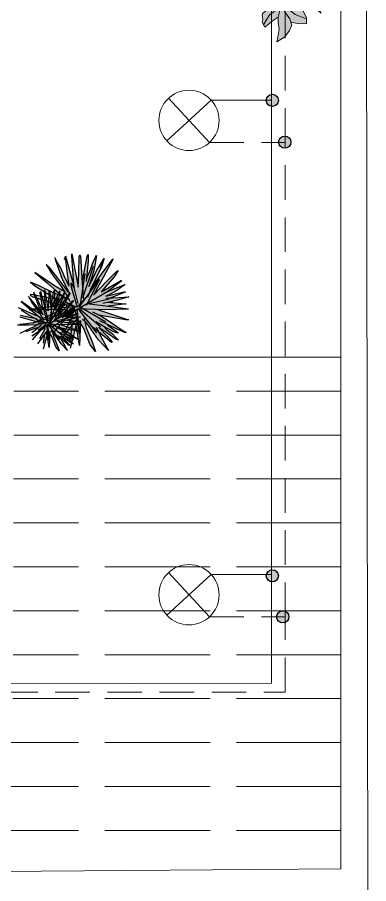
# Model space of a CAD drawing. Header units: millimetres. Extents: x -91.7 to -12.1, y -5.4 to 78.9.
# Drawn here: x -67.999 to -65.998, y 3.947 to 8.878 of the extents above; entities that cross this region are included whole.
import ezdxf

# ---------------------------------------------------------------- set-up
doc = ezdxf.new("R2010")
doc.units = ezdxf.units.MM
doc.linetypes.add('CONTINUA', pattern=[0])
doc.linetypes.add('STYLE_02', pattern=[0.295276, 0.19685, -0.098425])
doc.layers.get('0').update_dxf_attribs({"lineweight": 15})
for name, color, linetype in [('CabangF', 1, 'CONTINUA'), ('CabangN', 5, 'CONTINUA'), ('HATCHING', 7, 'Continuous'), ('Tanaman', 112, 'CONTINUA')]:
    doc.layers.add(name, color=color, linetype=linetype)
for name, color, linetype, lineweight in [('Denah', 7, 'Continuous', 13), ('Fasa', 1, 'Continuous', 9), ('Lampu', 40, 'Continuous', 13), ('netral', 5, 'STYLE_02', 9)]:
    doc.layers.add(name, color=color, linetype=linetype, lineweight=lineweight)

# ---------------------------------------------------------------- blocks, each defined once
blk = doc.blocks.new('LAMPU RUMAH')
at = {"layer": 'Lampu'}
for p, q in [((0.0528, 0.0484), (-0.0528, -0.0484)), ((0.0484, -0.0528), (-0.0484, 0.0528))]:
    blk.add_line(p, q, dxfattribs=at)
blk.add_circle((0, 0), 0.0716, dxfattribs=at)
blk = doc.blocks.new('*U45')
at = {"layer": 'Lampu', "xscale": 2.395947296300988, "yscale": 2.395947296300988, "zscale": 2.395947296300988}
blk.add_blockref('LAMPU RUMAH', (0, 0), dxfattribs=at)
blk = doc.blocks.new('*U46')
at = {"layer": 'Lampu', "color": 0, "linetype": 'ByBlock', "lineweight": -2, "transparency": 16777216}
for p in [(0, 2.7), (0, 0)]:
    blk.add_blockref('*U45', p, dxfattribs=at)
blk = doc.blocks.new('*U95')
at = {"layer": 'Fasa'}
blk.add_line((-0.1719, 0), (0.1719, 0), dxfattribs=at)
blk = doc.blocks.new('*U96')
at = {"layer": 'Fasa', "color": 0, "linetype": 'ByBlock', "lineweight": -2, "transparency": 16777216}
for p in [(0, 2.7), (0, 0)]:
    blk.add_blockref('*U95', p, dxfattribs=at)
blk = doc.blocks.new('*U112')
at = {"layer": 'netral'}
blk.add_line((-0.21635, 0), (0.21635, 0), dxfattribs=at)
blk = doc.blocks.new('*U113')
at = {"layer": 'netral', "color": 0, "linetype": 'ByBlock', "lineweight": -2, "transparency": 16777216}
for p in [(0, 2.7), (0, 0)]:
    blk.add_blockref('*U112', p, dxfattribs=at)
blk = doc.blocks.new('CABANG NETRAL')
at = {"layer": 'HATCHING'}
h = blk.add_hatch(dxfattribs=at)
h.set_pattern_fill('ANGLE', color=5)
h.set_pattern_definition([(0, (9.248, -7.627), (0, 6.985), [5.08, -1.905]), (90, (9.248, -7.627), (-6.985, 4e-16), [5.08, -1.905])])
h.paths.add_polyline_path([(-0.0121, 0), (0.0121, 0, 1)])
h.paths.add_polyline_path([(0, 0), (-0.0121, 0, 0.414214), (0, -0.0121)])
h.paths.add_polyline_path([(0.0121, 0), (0, 0), (0, -0.0121, 0.414214)])
h = blk.add_hatch(color=5, dxfattribs=at)
h.dxf.hatch_style = 1
h.paths.add_polyline_path([(-0.0121, 0, 1), (0.0121, 0, 1)])
at = {"layer": 'CabangN'}
blk.add_circle((0, 0), 0.0121, dxfattribs=at)
blk = doc.blocks.new('CABANG FASA')
at = {"layer": 'HATCHING'}
h = blk.add_hatch(color=1, dxfattribs=at)
h.dxf.hatch_style = 1
h.paths.add_polyline_path([(0.0121, 0, 1), (-0.0121, 0, 1)])
at = {"layer": 'CabangF'}
blk.add_circle((0, 0), 0.0121, dxfattribs=at)
blk = doc.blocks.new('A$C545C060E')
h = blk.add_hatch(color=86)
h.set_gradient(color1=(31, 127, 0), color2=(45, 179, 0), one_color=1, tint=0.35, name='INVSPHERICAL')
h.paths.add_polyline_path([(0.529, 2.393), (0.645, 2.304), (1.889, 1.967), (0.489, 1.77), (1.843, 1.787), (1.618, 1.643), (0.635, 1.178), (1.063, 1.326), (1.966, 1.643), (1.461, 1.231), (1.869, 1.417), (2.379, 1.664), (2.177, 1.5), (1.446, 1.03), (1.981, 1.358), (1.481, 0.744), (2.376, 1.553), (1.986, 0.848), (2.48, 1.336), (1.85, 0.496), (2.266, 0.842), (2.223, 0.533), (2.243, 0.142), (2.487, 1.093), (2.615, 0.257), (2.655, 1.214), (3.074, 0.284), (3.303, 0), (2.908, 1.003), (2.846, 1.271), (2.929, 1.199), (3.853, 0.038), (3.428, 0.832), (3.973, 0.376), (4.009, 0.393), (3.432, 1.008), (3.923, 0.676), (4.175, 0.507), (4.274, 0.474), (4.155, 0.583), (4.009, 0.757), (3.765, 0.932), (3.662, 1.051), (4.067, 0.828), (4.243, 0.779), (4.238, 0.801), (3.802, 1.133), (4.534, 0.795), (4.591, 0.795), (4.42, 0.899), (4.103, 1.12), (3.786, 1.34), (3.464, 1.533), (3.968, 1.441), (4.415, 1.362), (4.571, 1.335), (4.695, 1.33), (3.997, 1.572), (3.423, 1.771), (4.695, 1.782), (3.833, 1.912), (4.591, 2.011), (3.836, 2.079), (4.706, 2.305), (3.951, 2.263), (4.55, 2.506), (4.555, 2.528), (4.493, 2.517), (3.734, 2.332), (4.197, 2.577), (4.56, 2.833), (3.786, 2.523), (4.363, 2.959), (4.394, 2.997), (4.363, 2.997), (3.558, 2.528), (3.549, 2.536), (4.087, 3.155), (4.254, 3.422), (4.191, 3.389), (3.209, 2.381), (4.046, 3.912), (3.999, 3.874), (3.09, 2.626), (3.547, 3.58), (3.666, 3.934), (3.35, 3.438), (3.017, 2.752), (3.225, 3.411), (3.345, 4.064), (3.243, 3.868), (3.184, 3.754), (2.919, 3.073), (2.986, 3.83), (2.991, 4.097), (2.96, 4.075), (2.742, 2.981), (2.732, 2.92), (2.659, 4.026), (2.633, 4.092), (2.612, 4.005), (2.56, 2.719), (2.3, 4.135), (2.382, 2.743), (2.025, 4.026), (2.02, 3.934), (1.968, 3.917), (2.046, 3.874), (2.185, 2.776), (1.976, 3.197), (1.829, 3.524), (1.673, 3.773), (1.577, 3.963), (1.613, 3.821), (1.751, 3.44), (1.89, 3.059), (2.192, 2.446), (1.345, 3.551), (1.215, 3.683), (1.481, 3.234), (2.006, 2.515), (1.567, 2.769), (0.983, 3.176), (0.731, 3.334), (1.255, 2.901), (1.969, 2.294), (0.912, 2.769), (0.549, 2.927), (1.687, 2.199), (0.675, 2.399), (0.554, 2.409)])
h = blk.add_hatch(color=86)
h.set_gradient(color1=(31, 127, 0), color2=(55, 219, 0), one_color=1, tint=0.43, name='SPHERICAL')
h.paths.add_polyline_path([(3.023, 2.188), (3.114, 2.362), (3.471, 3.049), (3.33, 2.866), (2.618, 1.891), (2.679, 1.855), (2.94, 2.013)])
h = blk.add_hatch(color=86)
h.set_gradient(color1=(31, 127, 0), color2=(45, 179, 0), one_color=1, tint=0.35, name='INVSPHERICAL')
h.paths.add_polyline_path([(0.025, 1.517), (0.098, 1.461), (0.877, 1.25), (0, 1.126), (0.848, 1.137), (0.707, 1.047), (0.092, 0.756), (0.36, 0.848), (0.925, 1.047), (0.609, 0.789), (0.865, 0.905), (1.184, 1.06), (1.058, 0.958), (0.6, 0.663), (0.935, 0.868), (0.622, 0.484), (1.182, 0.99), (0.938, 0.549), (1.247, 0.855), (0.853, 0.328), (1.113, 0.545), (1.086, 0.352), (1.099, 0.106), (1.252, 0.703), (1.332, 0.179), (1.357, 0.779), (1.62, 0.195), (1.763, 0.018), (1.515, 0.646), (1.477, 0.814), (1.529, 0.769), (2.108, 0.042), (1.841, 0.539), (2.183, 0.253), (2.206, 0.264), (1.844, 0.649), (2.152, 0.441), (2.31, 0.335), (2.371, 0.315), (2.297, 0.383), (2.206, 0.492), (2.053, 0.602), (1.988, 0.676), (2.242, 0.537), (2.352, 0.506), (2.349, 0.52), (2.076, 0.728), (2.534, 0.516), (2.57, 0.516), (2.463, 0.581), (2.264, 0.719), (2.066, 0.857), (1.864, 0.978), (2.18, 0.921), (2.46, 0.871), (2.557, 0.854), (2.636, 0.851), (2.198, 1.003), (1.839, 1.127), (2.636, 1.134), (2.095, 1.216), (2.57, 1.277), (2.097, 1.32), (2.642, 1.462), (2.169, 1.435), (2.544, 1.588), (2.548, 1.602), (2.509, 1.595), (2.033, 1.479), (2.323, 1.632), (2.551, 1.793), (2.066, 1.598), (2.427, 1.871), (2.447, 1.895), (2.427, 1.895), (1.923, 1.602), (1.917, 1.606), (2.255, 1.994), (2.359, 2.161), (2.32, 2.141), (1.704, 1.509), (2.229, 2.469), (2.199, 2.445), (1.63, 1.663), (1.916, 2.26), (1.991, 2.482), (1.792, 2.172), (1.584, 1.741), (1.714, 2.155), (1.789, 2.564), (1.726, 2.441), (1.688, 2.369), (1.522, 1.943), (1.565, 2.417), (1.568, 2.584), (1.548, 2.571), (1.412, 1.885), (1.405, 1.847), (1.36, 2.54), (1.343, 2.581), (1.33, 2.526), (1.298, 1.721), (1.135, 2.608), (1.186, 1.736), (0.962, 2.54), (0.959, 2.482), (0.927, 2.472), (0.976, 2.445), (1.063, 1.757), (0.932, 2.02), (0.84, 2.226), (0.742, 2.381), (0.682, 2.501), (0.704, 2.411), (0.791, 2.173), (0.878, 1.934), (1.067, 1.55), (0.537, 2.242), (0.455, 2.325), (0.622, 2.044), (0.951, 1.593), (0.676, 1.752), (0.31, 2.007), (0.152, 2.107), (0.48, 1.835), (0.927, 1.455), (0.265, 1.752), (0.038, 1.851), (0.751, 1.395), (0.117, 1.52), (0.041, 1.527)])
h = blk.add_hatch(color=86)
h.set_gradient(color1=(31, 127, 0), color2=(55, 219, 0), one_color=1, tint=0.43, name='SPHERICAL')
h.paths.add_polyline_path([(1.334, 1.202), (1.372, 1.18), (1.536, 1.279), (1.588, 1.388), (1.645, 1.497), (1.868, 1.928), (1.78, 1.813)])
at = {"color": 96, "linetype": 'Continuous'}
for p, q in [((2.295, 4.037, -52.769), (2.3, 4.135, -52.769)), ((2.389, 2.643, -52.769), (2.295, 4.037, -52.769)), ((2.3, 4.135, -52.769), (2.534, 2.893, -52.769)), ((2.612, 4.005, -52.769), (2.633, 4.092, -52.769)), ((2.633, 4.092, -52.769), (2.659, 4.026, -52.769)), ((2.945, 4.01, -52.769), (2.96, 4.075, -52.769)), ((2.96, 4.075, -52.769), (2.991, 4.097, -52.769)), ((2.991, 4.097, -52.769), (2.986, 3.83, -52.769)), ((3.345, 4.064, -52.769), (3.225, 3.411, -52.769)), ((3.303, 3.983, -52.769), (3.345, 4.064, -52.769)), ((1.215, 3.683, -52.769), (1.481, 3.234, -52.769)), ((1.345, 3.551, -52.769), (1.215, 3.683, -52.769)), ((1.577, 3.963, -52.769), (1.613, 3.821, -52.769)), ((1.673, 3.773, -52.769), (1.577, 3.963, -52.769)), ((1.613, 3.821, -52.769), (1.89, 3.059, -52.769)), ((1.829, 3.524, -52.769), (1.673, 3.773, -52.769)), ((1.968, 3.917, -52.769), (2.02, 3.934, -52.769)), ((2.046, 3.874, -52.769), (1.968, 3.917, -52.769)), ((2.02, 3.934, -52.769), (2.025, 4.026, -52.769)), ((2.025, 4.026, -52.769), (2.389, 2.719, -52.769)), ((2.103, 3.378, -52.769), (2.046, 3.874, -52.769)), ((2.591, 3.329, -52.769), (2.612, 4.005, -52.769)), ((2.659, 4.026, -52.769), (2.732, 2.92, -52.769)), ((2.742, 2.981, -52.769), (2.945, 4.01, -52.769)), ((2.986, 3.83, -52.769), (2.908, 2.964, -52.769)), ((3.095, 3.498, -52.769), (3.184, 3.754, -52.769)), ((3.184, 3.754, -52.769), (3.303, 3.983, -52.769)), ((3.428, 3.553, -52.769), (3.666, 3.934, -52.769)), ((3.508, 3.479, -52.769), (3.625, 3.884, -52.769)), ((3.666, 3.934, -52.769), (3.547, 3.58, -52.769)), ((3.558, 3.269, -52.769), (3.999, 3.874, -52.769)), ((4.046, 3.912, -52.769), (3.635, 3.155, -52.769)), ((3.999, 3.874, -52.769), (4.046, 3.912, -52.769)), ((0.731, 3.334, -52.769), (1.255, 2.901, -52.769)), ((0.983, 3.176, -52.769), (0.731, 3.334, -52.769)), ((1.602, 3.229, -52.769), (1.345, 3.551, -52.769)), ((1.976, 3.197, -52.769), (1.829, 3.524, -52.769)), ((2.186, 2.773, -52.769), (2.103, 3.378, -52.769)), ((2.56, 2.719, -52.769), (2.591, 3.329, -52.769)), ((3.198, 3.588, -52.769), (2.75, 2.248, -52.769)), ((2.919, 3.073, -52.769), (3.095, 3.498, -52.769)), ((3.225, 3.411, -52.769), (3.017, 2.752, -52.769)), ((3.017, 2.752, -52.769), (3.298, 3.329, -52.769)), ((3.547, 3.58, -52.769), (3.085, 2.626, -52.769)), ((3.298, 3.329, -52.769), (3.35, 3.438, -52.769)), ((3.35, 3.438, -52.769), (3.428, 3.553, -52.769)), ((3.771, 2.975, -52.769), (4.191, 3.389, -52.769)), ((4.254, 3.422, -52.769), (4.087, 3.155, -52.769)), ((4.191, 3.389, -52.769), (4.254, 3.422, -52.769)), ((1.567, 2.769, -52.769), (0.983, 3.176, -52.769)), ((1.481, 3.234, -52.769), (1.819, 2.785, -52.769)), ((2.157, 2.505, -52.769), (1.602, 3.229, -52.769)), ((1.89, 3.059, -52.769), (2.192, 2.446, -52.769)), ((2.102, 2.927, -52.769), (1.976, 3.197, -52.769)), ((2.849, 3.284, -52.769), (2.65, 1.996, -52.769)), ((3.09, 2.626, -52.769), (3.558, 3.269, -52.769)), ((3.471, 3.049, -52.769), (3.114, 2.362, -52.769)), ((3.635, 3.155, -52.769), (3.209, 2.381, -52.769)), ((3.209, 2.381, -52.769), (3.771, 2.975, -52.769)), ((3.33, 2.866, -52.769), (3.471, 3.049, -52.769)), ((4.087, 3.155, -52.769), (3.542, 2.528, -52.769)), ((3.558, 2.528, -52.769), (4.327, 2.975, -52.769)), ((4.363, 2.959, -52.769), (3.786, 2.523, -52.769)), ((4.327, 2.975, -52.769), (4.363, 2.997, -52.769)), ((4.394, 2.997, -52.769), (4.363, 2.959, -52.769)), ((4.363, 2.997, -52.769), (4.394, 2.997, -52.769)), ((0.549, 2.927, -52.769), (0.72, 2.785, -52.769)), ((0.912, 2.769, -52.769), (0.549, 2.927, -52.769)), ((0.72, 2.785, -52.769), (1.27, 2.43, -52.769)), ((1.522, 2.483, -52.769), (0.912, 2.769, -52.769)), ((1.132, 2.547), (1.135, 2.608)), ((1.135, 2.608), (1.281, 1.83)), ((1.255, 2.901, -52.769), (1.653, 2.552, -52.769)), ((1.33, 2.526), (1.343, 2.581)), ((1.343, 2.581), (1.36, 2.54)), ((1.539, 2.53), (1.548, 2.571)), ((1.548, 2.571), (1.568, 2.584)), ((1.568, 2.584), (1.565, 2.417)), ((2.006, 2.515, -52.769), (1.567, 2.769, -52.769)), ((1.819, 2.785, -52.769), (2.016, 2.494, -52.769)), ((2.192, 2.764, -52.769), (2.102, 2.927, -52.769)), ((2.269, 2.899, -52.769), (2.394, 2.654, -52.769)), ((2.279, 2.724, -52.769), (2.269, 2.899, -52.769)), ((2.539, 1.864, -52.769), (2.279, 2.724, -52.769)), ((2.394, 2.654, -52.769), (2.55, 2.027, -52.769)), ((2.534, 2.893, -52.769), (2.56, 2.719, -52.769)), ((2.6, 1.866, -52.769), (3.33, 2.866, -52.769)), ((2.732, 2.92, -52.769), (2.783, 2.212, -52.769)), ((3.085, 2.626, -52.769), (2.955, 2.288, -52.769)), ((3.797, 2.528, -52.769), (4.191, 2.692, -52.769)), ((4.197, 2.577, -52.769), (3.848, 2.381, -52.769)), ((4.191, 2.692, -52.769), (4.514, 2.822, -52.769)), ((4.56, 2.833, -52.769), (4.197, 2.577, -52.769)), ((4.514, 2.822, -52.769), (4.56, 2.833, -52.769)), ((0.455, 2.325), (0.622, 2.044)), ((0.537, 2.242), (0.455, 2.325)), ((0.554, 2.409, -52.769), (0.529, 2.393, -52.769)), ((0.529, 2.393, -52.769), (0.539, 2.367, -52.769)), ((0.698, 2.04), (0.537, 2.242)), ((0.539, 2.367, -52.769), (0.645, 2.304, -52.769)), ((0.675, 2.399, -52.769), (0.554, 2.409, -52.769)), ((0.645, 2.304, -52.769), (1.734, 1.992, -52.769)), ((1.32, 2.272, -52.769), (0.675, 2.399, -52.769)), ((0.682, 2.501), (0.704, 2.411)), ((0.742, 2.381), (0.682, 2.501)), ((0.704, 2.411), (0.878, 1.934)), ((0.84, 2.226), (0.742, 2.381)), ((0.932, 2.02), (0.84, 2.226)), ((0.927, 2.472), (0.959, 2.482)), ((0.976, 2.445), (0.927, 2.472)), ((0.959, 2.482), (0.962, 2.54)), ((0.962, 2.54), (1.19, 1.721)), ((1.011, 2.134), (0.976, 2.445)), ((1.19, 1.673), (1.132, 2.547)), ((1.27, 2.43, -52.769), (1.764, 2.156, -52.769)), ((1.317, 2.103), (1.33, 2.526)), ((1.769, 2.182, -52.769), (1.32, 2.272, -52.769)), ((1.36, 2.54), (1.405, 1.847)), ((1.412, 1.885), (1.539, 2.53)), ((1.697, 2.266), (1.416, 1.426)), ((1.565, 2.417), (1.516, 1.875)), ((2.046, 2.261, -52.769), (1.522, 2.483, -52.769)), ((1.522, 1.943), (1.633, 2.209)), ((1.916, 2.26), (1.627, 1.663)), ((1.633, 2.209), (1.688, 2.369)), ((1.653, 2.552, -52.769), (2.087, 2.198, -52.769)), ((1.688, 2.369), (1.763, 2.513)), ((1.789, 2.564), (1.714, 2.155)), ((1.763, 2.513), (1.789, 2.564)), ((1.792, 2.172), (1.841, 2.243)), ((1.841, 2.243), (1.991, 2.482)), ((1.891, 2.197), (1.965, 2.451)), ((1.991, 2.482), (1.916, 2.26)), ((1.923, 2.066), (2.199, 2.445)), ((2.229, 2.469), (1.971, 1.994)), ((2.016, 2.494, -52.769), (2.208, 2.129, -52.769)), ((2.199, 2.445), (2.229, 2.469)), ((2.565, 1.907, -52.769), (2.84, 2.229, -52.769)), ((2.84, 2.229, -52.769), (2.606, 1.885, -52.769)), ((3.786, 2.523, -52.769), (2.674, 1.853, -52.769)), ((3.878, 2.205, -52.769), (2.857, 1.97, -52.769)), ((3.114, 2.362, -52.769), (3.023, 2.188, -52.769)), ((3.734, 2.332, -52.769), (4.493, 2.517, -52.769)), ((3.848, 2.381, -52.769), (3.734, 2.332, -52.769)), ((3.734, 2.25, -52.769), (4.301, 2.283, -52.769)), ((4.55, 2.506, -52.769), (3.854, 2.223, -52.769)), ((3.949, 2.282, -52.769), (4.001, 2.285, -52.769)), ((4.001, 2.285, -52.769), (4.042, 2.282, -52.769)), ((4.706, 2.305, -52.769), (4.228, 2.169, -52.769)), ((4.301, 2.283, -52.769), (4.706, 2.305, -52.769)), ((4.493, 2.517, -52.769), (4.555, 2.528, -52.769)), ((4.555, 2.528, -52.769), (4.55, 2.506, -52.769)), ((0.265, 1.752), (0.038, 1.851)), ((0.152, 2.107), (0.48, 1.835)), ((0.31, 2.007), (0.152, 2.107)), ((0.676, 1.752), (0.31, 2.007)), ((0.48, 1.835), (0.729, 1.617)), ((0.622, 2.044), (0.834, 1.762)), ((1.068, 1.844, -52.769), (0.64, 1.791, -52.769)), ((1.045, 1.587), (0.698, 2.04)), ((0.878, 1.934), (1.067, 1.55)), ((1.011, 1.851), (0.932, 2.02)), ((1.063, 1.755), (1.011, 2.134)), ((1.067, 1.749), (1.011, 1.851)), ((1.981, 1.981, -52.769), (1.068, 1.844, -52.769)), ((1.115, 1.834), (1.194, 1.68)), ((1.122, 1.724), (1.115, 1.834)), ((1.298, 1.721), (1.317, 2.103)), ((1.479, 2.075), (1.354, 1.268)), ((1.405, 1.847), (1.438, 1.404)), ((1.714, 2.155), (1.584, 1.741)), ((1.584, 1.741), (1.76, 2.103)), ((1.63, 1.663), (1.923, 2.066)), ((1.868, 1.928), (1.645, 1.497)), ((1.971, 1.994), (1.704, 1.509)), ((1.704, 1.509), (2.056, 1.881)), ((1.734, 1.992, -52.769), (2.006, 1.949, -52.769)), ((1.76, 2.103), (1.792, 2.172)), ((1.764, 2.156, -52.769), (2.182, 1.902, -52.769)), ((1.78, 1.813), (1.868, 1.928)), ((1.87, 1.874, -52.769), (2.276, 1.84, -52.769)), ((2.255, 1.994), (1.913, 1.602)), ((1.923, 1.602), (2.404, 1.881)), ((2.009, 2.092, -52.769), (2.476, 1.885, -52.769)), ((2.425, 1.814, -52.769), (2.009, 2.092, -52.769)), ((2.056, 1.881), (2.32, 2.141)), ((2.427, 1.871), (2.066, 1.598)), ((2.359, 2.161), (2.255, 1.994)), ((2.32, 2.141), (2.359, 2.161)), ((2.404, 1.881), (2.427, 1.895)), ((2.447, 1.895), (2.427, 1.871)), ((2.427, 1.895), (2.447, 1.895)), ((3.737, 1.239, -52.769), (2.617, 1.892, -52.769)), ((3.023, 2.188, -52.769), (2.907, 1.944, -52.769)), ((3.516, 1.945, -52.769), (3.028, 2.005, -52.769)), ((4.701, 1.782, -52.769), (3.516, 1.945, -52.769)), ((4.228, 2.169, -52.769), (3.61, 2.027, -52.769)), ((3.807, 2.082, -52.769), (4.264, 2.038, -52.769)), ((4.591, 2.011, -52.769), (3.833, 1.912, -52.769)), ((3.886, 2.102, -52.769), (3.98, 2.099, -52.769)), ((3.98, 2.099, -52.769), (4.025, 2.091, -52.769)), ((4.264, 2.038, -52.769), (4.534, 2.016, -52.769)), ((4.534, 2.016, -52.769), (4.591, 2.011, -52.769)), ((0.521, 1.441), (0.117, 1.52)), ((0.145, 1.762), (0.49, 1.54)), ((0.647, 1.573), (0.265, 1.752)), ((0.64, 1.791, -52.769), (0.489, 1.77, -52.769)), ((0.489, 1.77, -52.769), (1.275, 1.775, -52.769)), ((0.49, 1.54), (0.799, 1.368)), ((0.976, 1.434), (0.647, 1.573)), ((0.951, 1.593), (0.676, 1.752)), ((0.729, 1.617), (1.001, 1.395)), ((0.834, 1.762), (0.957, 1.58)), ((0.957, 1.58), (1.077, 1.352)), ((1.345, 1.521, -52.769), (1.048, 1.379, -52.769)), ((1.063, 1.326, -52.769), (1.608, 1.516, -52.769)), ((1.285, 1.185), (1.122, 1.724)), ((1.194, 1.68), (1.291, 1.288)), ((1.275, 1.775, -52.769), (2.051, 1.791, -52.769)), ((1.281, 1.83), (1.298, 1.721)), ((1.323, 1.186), (1.78, 1.813)), ((1.618, 1.643, -52.769), (1.345, 1.521, -52.769)), ((2.066, 1.598), (1.369, 1.178)), ((1.446, 1.03, -52.769), (2.177, 1.5, -52.769)), ((1.966, 1.643, -52.769), (1.461, 1.231, -52.769)), ((1.627, 1.663), (1.545, 1.451)), ((1.645, 1.497), (1.588, 1.388)), ((1.608, 1.516, -52.769), (1.966, 1.643, -52.769)), ((1.678, 1.675, -52.769), (1.618, 1.643, -52.769)), ((1.865, 1.801, -52.769), (1.678, 1.675, -52.769)), ((1.869, 1.417, -52.769), (2.425, 1.814, -52.769)), ((2.456, 1.716, -52.769), (1.869, 1.417, -52.769)), ((1.966, 1.643, -52.769), (2.107, 1.77, -52.769)), ((1.986, 0.848, -52.769), (2.376, 1.553, -52.769)), ((2.033, 1.479), (2.509, 1.595)), ((2.105, 1.509), (2.033, 1.479)), ((2.072, 1.602), (2.32, 1.704)), ((2.323, 1.632), (2.105, 1.509)), ((2.544, 1.588), (2.108, 1.41)), ((2.177, 1.5, -52.769), (2.379, 1.664, -52.769)), ((2.32, 1.704), (2.522, 1.786)), ((2.551, 1.793), (2.323, 1.632)), ((2.617, 0.725, -52.769), (2.456, 1.716, -52.769)), ((2.509, 1.595), (2.548, 1.602)), ((2.513, 1.809, -52.769), (2.617, 0.725, -52.769)), ((2.522, 1.786), (2.551, 1.793)), ((2.548, 1.602), (2.544, 1.588)), ((2.913, 1.793, -52.769), (2.555, 1.798, -52.769)), ((3.347, 0.787, -52.769), (2.559, 1.822, -52.769)), ((3.504, 1.039, -52.769), (2.584, 1.831, -52.769)), ((3.672, 1.76, -52.769), (2.913, 1.793, -52.769)), ((3.443, 1.537, -52.769), (3.178, 1.657, -52.769)), ((3.422, 1.766, -52.769), (4.571, 1.379, -52.769)), ((3.677, 1.493, -52.769), (3.443, 1.537, -52.769)), ((3.448, 1.542, -52.769), (3.786, 1.34, -52.769)), ((4.695, 1.782, -52.769), (3.672, 1.76, -52.769)), ((4.259, 1.39, -52.769), (3.677, 1.493, -52.769)), ((0, 1.126), (0.493, 1.13)), ((0.363, 1.173), (0.095, 1.14)), ((0.098, 1.461), (0.78, 1.265)), ((0.935, 1.259), (0.363, 1.173)), ((0.493, 1.13), (0.979, 1.14)), ((0.802, 1.385), (0.521, 1.441)), ((1.048, 1.379, -52.769), (0.635, 1.178, -52.769)), ((0.862, 1.146), (0.745, 1.067)), ((0.78, 1.265), (0.951, 1.239)), ((0.799, 1.368), (1.061, 1.209)), ((0.865, 0.905), (1.213, 1.154)), ((0.866, 1.192), (1.12, 1.17)), ((0.925, 1.047), (1.014, 1.126)), ((0.952, 1.328), (1.245, 1.199)), ((1.213, 1.154), (0.952, 1.328)), ((1.268, 1.151), (1.333, 0.472)), ((1.519, 1.141), (1.294, 1.144)), ((1.791, 0.511), (1.297, 1.159)), ((1.301, 1.212), (1.473, 1.414)), ((1.889, 0.669), (1.312, 1.165)), ((1.473, 1.414), (1.327, 1.199)), ((2.035, 0.794), (1.333, 1.203)), ((1.981, 1.358, -52.769), (1.481, 0.744, -52.769)), ((2.123, 1.399), (1.484, 1.252)), ((1.588, 1.388), (1.515, 1.235)), ((1.994, 1.12), (1.519, 1.141)), ((1.897, 1.236), (1.591, 1.274)), ((1.838, 1.124), (2.557, 0.881)), ((1.85, 0.496, -52.769), (2.313, 1.109, -52.769)), ((2.639, 1.134), (1.897, 1.236)), ((2.343, 1.376), (1.955, 1.288)), ((2.636, 1.134), (1.994, 1.12)), ((2.033, 1.427), (2.388, 1.448)), ((2.079, 1.322), (2.365, 1.294)), ((2.57, 1.277), (2.095, 1.216)), ((2.128, 1.335), (2.187, 1.333)), ((2.168, 1.447), (2.2, 1.449)), ((2.187, 1.333), (2.215, 1.328)), ((2.2, 1.449), (2.226, 1.447)), ((2.308, 1.151, -52.769), (2.223, 0.533, -52.769)), ((2.313, 1.109, -52.769), (2.48, 1.336, -52.769)), ((2.642, 1.462), (2.343, 1.376)), ((2.365, 1.294), (2.534, 1.281)), ((2.388, 1.448), (2.642, 1.462)), ((2.617, 0.245, -52.769), (2.471, 1.199, -52.769)), ((2.485, 1.067, -52.769), (2.5, 1.22, -52.769)), ((2.534, 1.281), (2.57, 1.277)), ((2.799, 0.97, -52.769), (2.606, 1.297, -52.769)), ((2.658, 1.308, -52.769), (2.617, 0.245, -52.769)), ((2.929, 1.199, -52.769), (2.742, 1.362, -52.769)), ((2.819, 1.39, -52.769), (2.908, 1.003, -52.769)), ((3.427, 0.496, -52.769), (2.929, 1.199, -52.769)), ((3.62, 1.074, -52.769), (3.313, 1.248, -52.769)), ((3.802, 1.133, -52.769), (3.479, 1.292, -52.769)), ((3.786, 1.34, -52.769), (4.42, 0.899, -52.769)), ((4.243, 0.932, -52.769), (3.802, 1.133, -52.769)), ((3.802, 1.128, -52.769), (4.176, 0.856, -52.769)), ((4.571, 1.335, -52.769), (4.259, 1.39, -52.769)), ((4.571, 1.379, -52.769), (4.695, 1.33, -52.769)), ((4.695, 1.33, -52.769), (4.571, 1.335, -52.769)), ((0.351, 0.881), (0.092, 0.756)), ((0.537, 0.971), (0.351, 0.881)), ((0.36, 0.848), (0.701, 0.967)), ((0.707, 1.047), (0.537, 0.971)), ((0.6, 0.663), (1.058, 0.958)), ((0.925, 1.047), (0.609, 0.789)), ((0.935, 0.868), (0.622, 0.484)), ((0.701, 0.967), (0.925, 1.047)), ((0.745, 1.067), (0.707, 1.047)), ((1.232, 1.093), (0.865, 0.905)), ((0.938, 0.549), (1.182, 0.99)), ((1.058, 0.958), (1.184, 1.06)), ((1.14, 0.739), (1.086, 0.352)), ((1.143, 0.713), (1.247, 0.855)), ((1.333, 0.472), (1.232, 1.093)), ((1.333, 0.171), (1.242, 0.769)), ((1.251, 0.686), (1.26, 0.782)), ((1.447, 0.625), (1.327, 0.83)), ((1.359, 0.837), (1.333, 0.171)), ((1.529, 0.769), (1.411, 0.871)), ((1.46, 0.888), (1.515, 0.646)), ((1.841, 0.328), (1.529, 0.769)), ((1.851, 0.98), (1.685, 1.056)), ((1.962, 0.69), (1.77, 0.799)), ((1.997, 0.953), (1.851, 0.98)), ((1.854, 0.984), (2.066, 0.857)), ((2.076, 0.728), (1.874, 0.827)), ((2.362, 0.888), (1.997, 0.953)), ((2.066, 0.857), (2.463, 0.581)), ((2.243, 0.142, -52.769), (2.485, 1.067, -52.769)), ((2.557, 0.854), (2.362, 0.888)), ((2.557, 0.881), (2.636, 0.851)), ((2.636, 0.851), (2.557, 0.854)), ((3.074, 0.284, -52.769), (2.799, 0.97, -52.769)), ((2.908, 1.003, -52.769), (3.111, 0.512, -52.769)), ((3.973, 0.376, -52.769), (3.204, 1.019, -52.769)), ((3.324, 1.03, -52.769), (3.599, 0.507, -52.769)), ((3.687, 0.839, -52.769), (3.432, 1.008, -52.769)), ((3.432, 1.008, -52.769), (3.786, 0.643, -52.769)), ((4.067, 0.828, -52.769), (3.62, 1.074, -52.769)), ((3.656, 1.057, -52.769), (3.765, 0.932, -52.769)), ((4.16, 0.512, -52.769), (3.687, 0.839, -52.769)), ((3.765, 0.932, -52.769), (4.009, 0.757, -52.769)), ((4.009, 0.757, -52.769), (4.155, 0.583, -52.769)), ((4.243, 0.779, -52.769), (4.067, 0.828, -52.769)), ((4.176, 0.856, -52.769), (4.238, 0.801, -52.769)), ((4.238, 0.801, -52.769), (4.243, 0.779, -52.769)), ((4.534, 0.795, -52.769), (4.243, 0.932, -52.769)), ((4.42, 0.899, -52.769), (4.591, 0.795, -52.769)), ((4.591, 0.795, -52.769), (4.534, 0.795, -52.769)), ((0.853, 0.328), (1.143, 0.713)), ((1.099, 0.106), (1.251, 0.686)), ((1.62, 0.195), (1.447, 0.625)), ((1.515, 0.646), (1.643, 0.339)), ((2.183, 0.253), (1.701, 0.656)), ((1.776, 0.663), (1.948, 0.335)), ((2.004, 0.543), (1.844, 0.649)), ((1.844, 0.649), (2.066, 0.421)), ((2.242, 0.537), (1.962, 0.69)), ((1.984, 0.68), (2.053, 0.602)), ((2.3, 0.339), (2.004, 0.543)), ((2.053, 0.602), (2.206, 0.492)), ((2.066, 0.421), (2.206, 0.264)), ((2.352, 0.602), (2.076, 0.728)), ((2.076, 0.724), (2.31, 0.554)), ((2.206, 0.492), (2.297, 0.383)), ((2.352, 0.506), (2.242, 0.537)), ((2.297, 0.383), (2.371, 0.315)), ((2.31, 0.554), (2.349, 0.52)), ((2.349, 0.52), (2.352, 0.506)), ((2.534, 0.516), (2.352, 0.602)), ((2.463, 0.581), (2.57, 0.516)), ((2.57, 0.516), (2.534, 0.516)), ((3.111, 0.512, -52.769), (3.303, 0, -52.769)), ((3.853, 0.038, -52.769), (3.427, 0.496, -52.769)), ((3.599, 0.507, -52.769), (3.786, 0.131, -52.769)), ((3.786, 0.643, -52.769), (4.009, 0.393, -52.769)), ((4.009, 0.393, -52.769), (3.973, 0.376, -52.769)), ((4.155, 0.583, -52.769), (4.274, 0.474, -52.769)), ((4.274, 0.474, -52.769), (4.16, 0.512, -52.769)), ((1.763, 0.018), (1.62, 0.195)), ((1.643, 0.339), (1.763, 0.018)), ((2.108, 0.042), (1.841, 0.328)), ((1.948, 0.335), (2.066, 0.1)), ((2.066, 0.1), (2.108, 0.042)), ((2.206, 0.264), (2.183, 0.253)), ((2.371, 0.315), (2.3, 0.339)), ((3.303, 0, -52.769), (3.074, 0.284, -52.769)), ((3.786, 0.131, -52.769), (3.853, 0.038, -52.769))]:
    blk.add_line(p, q, dxfattribs=at)
blk = doc.blocks.new('A$C77DE30D4')
h = blk.add_hatch(color=52)
h.set_gradient(color1=(55, 106, 17), color2=(220, 179, 46), tint=1)
h.paths.add_polyline_path([(2.39, 3.619), (2.263, 3.879), (1.913, 3.987), (1.641, 4.09), (1.342, 4.13), (1.417, 3.981), (1.617, 3.782), (1.907, 3.432), (2.028, 2.974), (2.181, 2.648), (2.256, 2.982), (2.397, 3.143)])
h.paths.add_polyline_path([(2.813, 4.357), (3.086, 4.779), (2.643, 4.464), (2.327, 4.166), (2.088, 3.933), (2.263, 3.879), (2.39, 3.619), (2.639, 3.94)])
h = blk.add_hatch(color=52)
h.set_gradient(color1=(55, 106, 17), color2=(220, 179, 46), tint=1)
h.paths.add_polyline_path([(3.159, 4.434), (3.086, 4.779), (2.813, 4.357), (2.639, 3.94), (2.39, 3.619), (2.397, 3.143), (2.537, 3.305), (3.065, 3.595), (3.138, 3.606), (3.125, 3.702), (3.21, 3.931)])
h = blk.add_hatch(color=52)
h.set_gradient(color1=(55, 106, 17), color2=(220, 179, 46), tint=1)
h.paths.add_polyline_path([(1.907, 3.432), (1.617, 3.782), (1.417, 3.981), (1.342, 4.13), (1.309, 3.975), (1.23, 3.613), (1.312, 3.116), (1.471, 2.954), (1.634, 2.859), (1.907, 2.889), (2.023, 2.844), (2.034, 2.693), (1.979, 2.602), (1.979, 2.493), (1.884, 2.402), (1.817, 2.27), (1.922, 2.045), (2.159, 2.282), (2.162, 2.453), (2.267, 2.411), (2.709, 2.347), (3.119, 2.476), (2.763, 2.444), (2.45, 2.476), (2.731, 2.584), (3.119, 2.788), (3.345, 3.046), (2.785, 2.702), (2.537, 2.637), (2.353, 2.691), (2.537, 3.305), (2.256, 2.982), (2.181, 2.648), (2.028, 2.974)])
h = blk.add_hatch(color=52)
h.set_gradient(color1=(55, 106, 17), color2=(220, 179, 46), tint=1)
h.paths.add_polyline_path([(1.152, 3.279), (0.827, 3.407), (0.542, 3.34), (0.251, 3.137), (0, 3.021), (0.441, 2.92), (0.8, 2.906), (1.193, 2.771), (1.552, 2.744), (1.979, 2.493), (1.979, 2.602), (1.796, 2.764), (1.471, 2.954)])
h.paths.add_polyline_path([(1.552, 2.744), (1.193, 2.771), (0.8, 2.906), (0.441, 2.92), (0, 3.021), (0.088, 2.947), (0.495, 2.649), (0.861, 2.426), (1.105, 2.25), (1.683, 2.296), (1.884, 2.402), (1.979, 2.493)])
h = blk.add_hatch(color=52)
h.set_gradient(color1=(55, 106, 17), color2=(220, 179, 46), tint=1)
h.paths.add_polyline_path([(3.841, 3.585), (3.949, 3.886), (3.604, 3.671), (3.065, 3.595), (2.537, 3.305), (2.353, 2.691), (2.537, 2.637), (2.785, 2.702), (3.345, 3.046), (3.119, 2.788), (2.731, 2.584), (2.45, 2.476), (2.763, 2.444), (3.119, 2.476), (3.528, 2.799), (3.733, 3.176)])
h = blk.add_hatch(color=52)
h.set_gradient(color1=(55, 106, 17), color2=(220, 179, 46), tint=1)
h.paths.add_polyline_path([(3.954, 2.592), (3.833, 2.701), (3.967, 2.792), (4.277, 2.689), (4.459, 2.677), (4.38, 2.756), (4.064, 2.998), (3.821, 2.986), (3.528, 2.799), (3.119, 2.476), (3.421, 2.067), (3.455, 1.996), (3.596, 2.064), (4.009, 2.076), (4.362, 2.082), (4.623, 1.863), (4.422, 2.215), (4.234, 2.434)])
h = blk.add_hatch(color=52)
h.set_gradient(color1=(55, 106, 17), color2=(220, 179, 46), tint=1)
h.paths.add_polyline_path([(1.532, 1.959), (1.817, 2.27), (1.884, 2.402), (1.481, 2.189), (1.078, 2.052), (0.812, 1.84), (0.774, 1.711), (0.82, 1.46), (0.781, 1.278), (0.869, 1.114), (1.098, 1.471), (1.288, 1.769)])
h = blk.add_hatch(color=52)
h.set_gradient(color1=(55, 106, 17), color2=(220, 179, 46), tint=1)
h.paths.add_polyline_path([(1.922, 2.045), (1.817, 2.27), (1.532, 1.959), (1.288, 1.769), (1.098, 1.471), (0.869, 1.114), (0.956, 0.951), (1.504, 1.384), (1.825, 1.604)])
h = blk.add_hatch(color=52)
h.set_gradient(color1=(55, 106, 17), color2=(220, 179, 46), tint=1)
h.paths.add_polyline_path([(2.58, 1.496), (2.235, 1.97), (2.159, 2.282), (1.922, 2.045), (1.825, 1.604), (1.825, 1.27), (1.879, 0.829), (1.793, 0.312), (1.739, 0), (2.267, 0.334), (2.569, 0.743), (2.709, 1.076)])
h = blk.add_hatch(color=52)
h.set_gradient(color1=(55, 106, 17), color2=(220, 179, 46), tint=1)
h.paths.add_polyline_path([(3.668, 1.486), (2.925, 1.776), (2.537, 2.078), (2.267, 2.411), (2.162, 2.453), (2.159, 2.282), (2.235, 1.97), (2.58, 1.496), (2.644, 1.286), (3.076, 1.195), (3.668, 1.163)])
h = blk.add_hatch(color=52)
h.set_gradient(color1=(55, 106, 17), color2=(220, 179, 46), tint=1)
h.paths.add_polyline_path([(3.119, 2.476), (2.709, 2.347), (2.267, 2.411), (2.537, 2.078), (2.925, 1.776), (3.668, 1.486), (3.668, 1.55), (3.421, 2.067)])
at = {"color": 0, "lineweight": 5}
for p, q in [((2.643, 4.464), (3.086, 4.779)), ((2.813, 4.357), (3.086, 4.779)), ((3.086, 4.779), (3.159, 4.434)), ((1.23, 3.613), (1.309, 3.975)), ((1.309, 3.975), (1.342, 4.13)), ((1.342, 4.13), (1.641, 4.09)), ((1.417, 3.981), (1.342, 4.13)), ((1.617, 3.782), (1.417, 3.981)), ((1.641, 4.09), (1.913, 3.987)), ((1.913, 3.987), (2.263, 3.879)), ((2.088, 3.933), (2.327, 4.166)), ((2.327, 4.166), (2.643, 4.464)), ((2.39, 3.619), (2.639, 3.94)), ((2.639, 3.94), (2.813, 4.357)), ((3.159, 4.434), (3.21, 3.931)), ((0.542, 3.34), (0.827, 3.407)), ((0.827, 3.407), (1.152, 3.279)), ((1.312, 3.116), (1.23, 3.613)), ((1.907, 3.432), (1.617, 3.782)), ((2.028, 2.974), (1.907, 3.432)), ((2.263, 3.879), (2.39, 3.619)), ((2.39, 3.619), (2.397, 3.143)), ((3.065, 3.595), (2.537, 3.305)), ((3.604, 3.671), (3.065, 3.595)), ((3.21, 3.931), (3.125, 3.702)), ((3.125, 3.702), (3.138, 3.606)), ((3.949, 3.886), (3.604, 3.671)), ((3.733, 3.176), (3.841, 3.585)), ((3.841, 3.585), (3.949, 3.886)), ((0, 3.021), (0.251, 3.137)), ((0.088, 2.947), (0, 3.021)), ((0, 3.021), (0.441, 2.92)), ((0.495, 2.649), (0.088, 2.947)), ((0.251, 3.137), (0.542, 3.34)), ((0.441, 2.92), (0.8, 2.906)), ((0.8, 2.906), (1.193, 2.771)), ((1.152, 3.279), (1.471, 2.954)), ((1.471, 2.954), (1.796, 2.764)), ((1.634, 2.859), (1.907, 2.889)), ((1.907, 2.889), (2.023, 2.844)), ((2.023, 2.844), (2.034, 2.693)), ((2.181, 2.648), (2.028, 2.974)), ((2.256, 2.982), (2.181, 2.648)), ((2.537, 3.305), (2.256, 2.982)), ((2.537, 3.305), (2.353, 2.691)), ((2.785, 2.702), (3.345, 3.046)), ((3.345, 3.046), (3.119, 2.788)), ((3.528, 2.799), (3.733, 3.176)), ((3.528, 2.799), (3.821, 2.986)), ((3.821, 2.986), (4.064, 2.998)), ((4.064, 2.998), (4.38, 2.756)), ((0.861, 2.426), (0.495, 2.649)), ((1.105, 2.25), (0.861, 2.426)), ((1.683, 2.296), (1.105, 2.25)), ((1.193, 2.771), (1.552, 2.744)), ((1.481, 2.189), (1.884, 2.402)), ((1.532, 1.959), (1.817, 2.27)), ((1.552, 2.744), (1.979, 2.493)), ((1.796, 2.764), (1.979, 2.602)), ((1.817, 2.27), (1.884, 2.402)), ((1.817, 2.27), (1.922, 2.045)), ((1.979, 2.493), (1.884, 2.402)), ((2.159, 2.282), (1.922, 2.045)), ((2.034, 2.693), (1.979, 2.602)), ((1.979, 2.493), (1.979, 2.602)), ((2.159, 2.282), (2.162, 2.453)), ((2.235, 1.97), (2.159, 2.282)), ((2.162, 2.453), (2.267, 2.411)), ((2.267, 2.411), (2.537, 2.078)), ((2.709, 2.347), (2.267, 2.411)), ((2.353, 2.691), (2.537, 2.637)), ((2.731, 2.584), (2.45, 2.476)), ((2.45, 2.476), (2.763, 2.444)), ((2.537, 2.637), (2.785, 2.702)), ((3.119, 2.476), (2.709, 2.347)), ((3.119, 2.788), (2.731, 2.584)), ((2.763, 2.444), (3.119, 2.476)), ((3.119, 2.476), (3.528, 2.799)), ((3.421, 2.067), (3.119, 2.476)), ((3.967, 2.792), (3.833, 2.701)), ((3.833, 2.701), (3.954, 2.592)), ((3.954, 2.592), (4.234, 2.434)), ((4.277, 2.689), (3.967, 2.792)), ((4.234, 2.434), (4.422, 2.215)), ((4.459, 2.677), (4.277, 2.689)), ((4.38, 2.756), (4.459, 2.677)), ((0.774, 1.711), (0.812, 1.84)), ((0.82, 1.46), (0.774, 1.711)), ((0.812, 1.84), (1.078, 2.052)), ((1.078, 2.052), (1.481, 2.189)), ((1.098, 1.471), (1.288, 1.769)), ((1.288, 1.769), (1.532, 1.959)), ((1.922, 2.045), (1.825, 1.604)), ((2.58, 1.496), (2.235, 1.97)), ((2.537, 2.078), (2.925, 1.776)), ((2.925, 1.776), (3.668, 1.486)), ((3.668, 1.55), (3.421, 2.067)), ((3.596, 2.064), (3.455, 1.996)), ((4.009, 2.076), (3.596, 2.064)), ((4.362, 2.082), (4.009, 2.076)), ((4.623, 1.863), (4.362, 2.082)), ((4.422, 2.215), (4.623, 1.863)), ((0.781, 1.278), (0.82, 1.46)), ((0.956, 0.951), (0.781, 1.278)), ((0.869, 1.114), (1.098, 1.471)), ((1.504, 1.384), (0.956, 0.951)), ((1.825, 1.604), (1.504, 1.384)), ((1.825, 1.604), (1.825, 1.27)), ((1.825, 1.27), (1.879, 0.829)), ((2.709, 1.076), (2.58, 1.496)), ((2.644, 1.286), (3.076, 1.195)), ((3.076, 1.195), (3.668, 1.163)), ((3.668, 1.163), (3.668, 1.55)), ((1.879, 0.829), (1.793, 0.312)), ((2.267, 0.334), (2.569, 0.743)), ((2.569, 0.743), (2.709, 1.076)), ((1.739, 0), (2.267, 0.334)), ((1.793, 0.312), (1.739, 0))]:
    blk.add_line(p, q, dxfattribs=at)
blk = doc.blocks.new('*U288')
at = {"xscale": 0.0876952223504006, "yscale": 0.0876952223504006, "zscale": 0.0876952223504006}
blk.add_blockref('A$C77DE30D4', (-0.2027, -0.2095), dxfattribs=at)
blk = doc.blocks.new('*U289')
at = {"layer": 'Tanaman', "color": 0, "linetype": 'ByBlock', "lineweight": -2, "transparency": 16777216}
blk.add_blockref('*U288', (0, 0), dxfattribs=at)

msp = doc.modelspace()

# ---------------------------------------------------------------- hatches: boundary and pattern name
at = {"layer": 'Denah'}
h = msp.add_hatch(dxfattribs=at)
h.set_pattern_fill('ACAD_ISO02W100', color=253, scale=0.05)
h.paths.add_polyline_path([(-66.1572, 6.9433), (-68.0173, 6.9433), (-68.0242, 4.9251), (-68.0107, 4.9252), (-68.0103, 4.8849), (-68.9142, 4.8795, 0.382515), (-68.0011, 4.0217), (-68.0011, 4.0171), (-66.1566, 4.0317)])
h.paths.add_polyline_path([(-68.8376, 4.829), (-68.8834, 4.8287), (-68.8781, 4.8562), (-68.8707, 4.8562), (-68.8708, 4.8608), (-68.8735, 4.8608), (-68.8735, 4.8653), (-68.8772, 4.8653), (-68.8772, 4.8699), (-68.891, 4.8771), (-68.8307, 4.8775), (-68.8443, 4.8701), (-68.8443, 4.8655), (-68.8479, 4.8655), (-68.8479, 4.8609), (-68.8506, 4.8563), (-68.8433, 4.8564)], flags=16)

# ---------------------------------------------------------------- linework, layer by layer
for p, q in [((-65.9981, -1.0071), (-66.02, 17.9865)), ((-66.1591, 17.8258), (-66.1566, 4.0317)), ((-68.0187, 6.9433), (-66.1572, 6.9433)), ((-66.1566, 4.0317), (-68.1774, 4.0157))]:
    msp.add_line(p, q, dxfattribs=at)
at = {"layer": 'Fasa'}
for p, q in [((-66.5512, 11.1072), (-66.5512, 8.4072)), ((-66.5512, 8.4072), (-66.5512, 5.7072)), ((-66.5512, 5.7072), (-66.5512, 5.0874)), ((-66.5512, 5.0874), (-68.9997, 5.0836))]:
    msp.add_line(p, q, dxfattribs=at)
at = {"layer": 'netral'}
for p, q in [((-66.4728, 8.1647), (-66.4728, 10.8647)), ((-66.4738, 5.4647), (-66.4728, 8.1647)), ((-66.4738, 5.0369), (-66.4738, 5.4647)), ((-71.3448, 5.0362), (-66.4738, 5.0369))]:
    msp.add_line(p, q, dxfattribs=at)

# ---------------------------------------------------------------- block references
at = {"layer": 'CabangF', "xscale": 2.862521027072044, "yscale": 2.862521027072044, "zscale": 2.862521027072044}
for p in [(-66.5467, 8.4053), (-66.5467, 5.6994)]:
    msp.add_blockref('CABANG FASA', p, dxfattribs=at)
at = {"layer": 'CabangN', "lineweight": 5, "xscale": 2.862521027071816, "yscale": 2.862521027071816, "zscale": 2.862521027071816}
for p in [(-66.4761, 8.1675), (-66.4875, 5.4658)]:
    msp.add_blockref('CABANG NETRAL', p, dxfattribs=at)
at = {"layer": 'Fasa'}
msp.add_blockref('*U96', (-66.723, 5.7072), dxfattribs=at)
at = {"layer": 'Lampu'}
msp.add_blockref('*U46', (-67.0214, 5.5912), dxfattribs=at)
at = {"layer": 'netral'}
msp.add_blockref('*U113', (-66.6891, 5.4647), dxfattribs=at)
at = {"layer": 'Tanaman'}
msp.add_blockref('*U289', (-66.4707, 8.9478), dxfattribs=at)
at = {"layer": 'Tanaman', "xscale": 0.1345136222813719, "yscale": 0.1345136222813719, "zscale": 0.1345136222813719}
msp.add_blockref('A$C545C060E', (-67.9972, 6.9763), dxfattribs=at)

doc.saveas('drawing.dxf')
